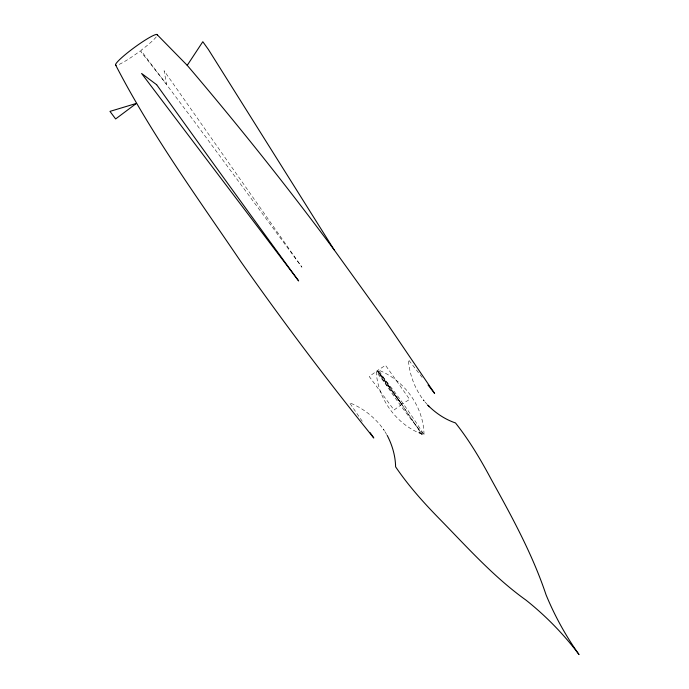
<?xml version="1.0" encoding="UTF-8"?>
<svg xmlns="http://www.w3.org/2000/svg" width="689" height="689" viewBox="0 0 689 689"><rect width="100%" height="100%" fill="white"/><g stroke="black" fill="none" stroke-linecap="round" stroke-linejoin="round"><path stroke-width="0.52" stroke-dasharray="3.44 2.58" d="M401.773 404.357L394.039 410.015L369.252 376.53L377.038 370.837L401.773 404.357L422.176 434.707L401.609 404.417L409.636 399.362L385.521 365.308L377.658 370.406L401.773 404.357L376.228 371.862C377.942 399.448 397.364 425.983 424.019 434.811C423.744 406.708 404.322 380.182 378.58 370.139L401.773 404.357L377.339 370.604A81.026 10.378 55.7 0 1 422.124 431.779L424.019 434.811L422.383 432.993A72.784 8.397 55.5 0 1 377.417 371.328M427.369 404.624L423.184 399.853L424.286 401.119C414.976 389.276 409.378 374.652 408.37 359.632L422.159 377.383M362.259 421.255L349.504 402.746C363.516 408.25 375.763 417.999 384.238 430.453L383.351 429.032L387.184 435.37M156.231 36.93A25.82 3.118 -36.2 0 1 140.883 50.443L194.815 122.151L301.928 267.194L164.103 70.769L166.531 84.187L140.255 50.934L135.552 54.336A25.82 3.118 -36.2 0 1 118.06 64.852M420.609 433.286L418.912 432.416L420.6 433.329"/><path stroke-width="1.03" d="M334.139 249.84A3437.249 1945.581 24.3 0 0 187.227 65.343L202.816 41.71L208.397 49.496L334.139 249.84L386.219 322.125L434.63 393.436L428.058 384.987M156.928 34.45L187.227 65.343M427.817 405.141L429.221 406.751L428.067 405.416C435.775 413.167 445.094 419.446 455.489 422.943C469.381 440.469 480.844 459.873 491.36 479.587C511.944 516.802 532.528 554.318 546.041 594.779C554.723 615.871 565.798 635.973 579.027 654.55C563.783 634.276 545.929 615.975 526.077 600.188C493.462 576.848 466.694 546.618 438.772 518.128C423.149 502.152 408.155 485.332 395.607 466.823C395.408 455.851 392.239 445.06 387.184 435.37M370.157 432.709L373.8 437.997C327.447 380.75 283.162 321.841 240.797 261.587C197.218 197.209 151.132 134.019 115.511 64.749M116.097 65.326A25.82 3.118 -36.2 0 1 134.605 47.343A25.82 3.118 -36.2 0 1 157.29 35.199M136.388 103.419L115.631 118.956L109.973 111.385L136.388 103.419M156.653 84.721L141.589 73.465L298.647 280.94A1399.101 69.58 54.6 0 1 156.653 84.721"/></g></svg>
